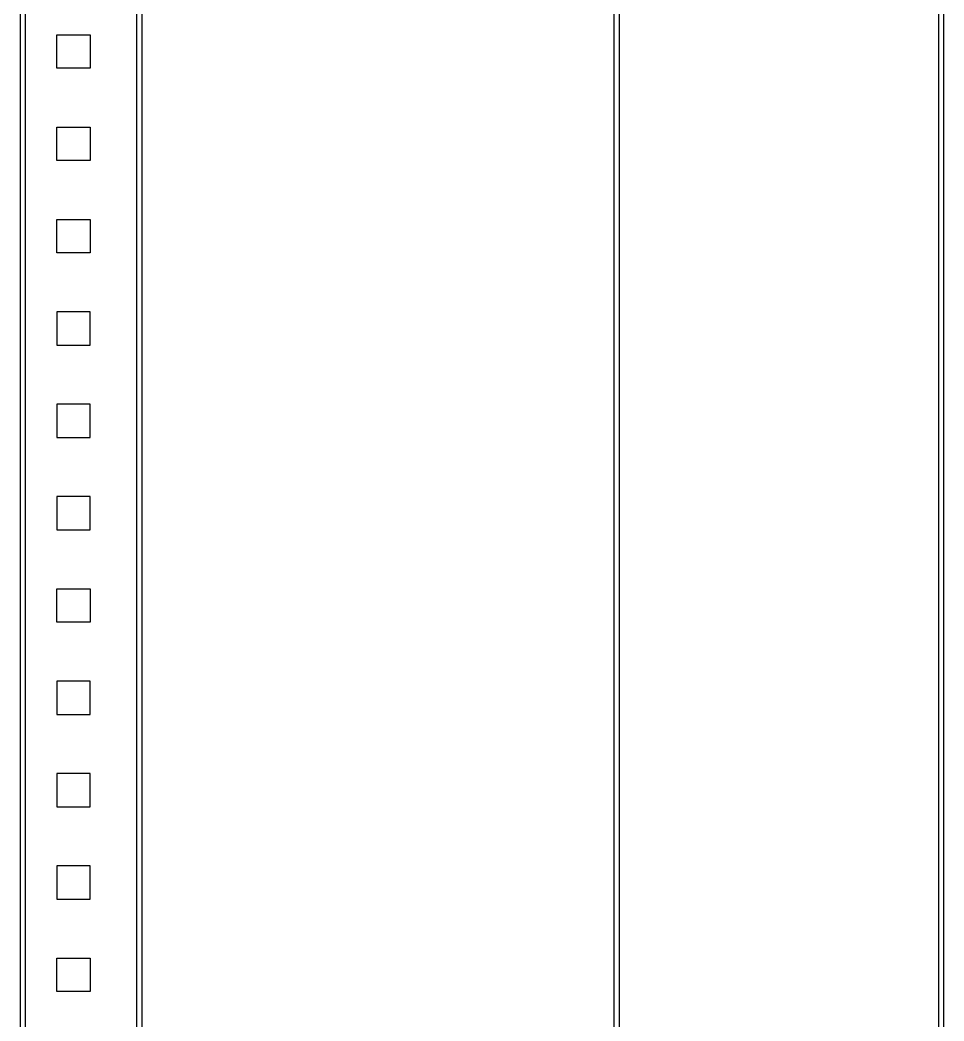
# Model space of a CAD drawing. Header units: millimetres. Extents: x 0 to 4783, y 0 to 3382.
# Drawn here: x 3315 to 3565, y 1961.1 to 2232.1 of the extents above; entities that cross this region are included whole.
import ezdxf

# ---------------------------------------------------------------- set-up
doc = ezdxf.new("R2010")
doc.units = ezdxf.units.MM

msp = doc.modelspace()

# ---------------------------------------------------------------- linework, layer by layer
at = {"color": 8}
for p, q in [((3346.51, 2672.1), (3346.51, 1475.1)), ((3348.01, 2672.1), (3348.01, 1475.1))]:
    msp.add_line(p, q, dxfattribs=at)
msp.add_lwpolyline([(3315.01, 1475.1), (3316.51, 1475.1), (3316.51, 2672.1), (3315.01, 2672.1)], close=True)
at = {"color": 7}
msp.add_lwpolyline([(3540.51, 2660.1), (3540.51, 2672.1), (3563.51, 2672.1), (3563.51, 1477.1), (3540.51, 1477.1), (3540.51, 1489.1), (3539.01, 1489.1), (3539.01, 1475.6), (3565.01, 1475.6), (3565.01, 2673.6), (3539.01, 2673.6), (3539.01, 2660.1)], close=True, dxfattribs=at)
at = {"color": 6}
msp.add_lwpolyline([(3459.71, 2608.1), (3459.71, 2618.1), (3475.71, 2618.1), (3475.71, 1530.1), (3459.71, 1530.1), (3459.71, 1540.1), (3458.21, 1540.1), (3458.21, 1528.6), (3477.21, 1528.6), (3477.21, 2619.6), (3458.21, 2619.6), (3458.21, 2608.1)], close=True, dxfattribs=at)
at = {"color": 2, "ltscale": 3}
for points in [[(3325.01, 2228.1), (3334.01, 2228.1), (3334.01, 2219.1), (3325.01, 2219.1)], [(3325.01, 2203.1), (3334.01, 2203.1), (3334.01, 2194.1), (3325.01, 2194.1)], [(3325.01, 2178.1), (3334.01, 2178.1), (3334.01, 2169.1), (3325.01, 2169.1)], [(3325.01, 2144.1), (3334.01, 2144.1), (3334.01, 2153.1), (3325.01, 2153.1)], [(3325.01, 2119.1), (3334.01, 2119.1), (3334.01, 2128.1), (3325.01, 2128.1)], [(3325.01, 2094.1), (3334.01, 2094.1), (3334.01, 2103.1), (3325.01, 2103.1)], [(3325.01, 2078.1), (3334.01, 2078.1), (3334.01, 2069.1), (3325.01, 2069.1)], [(3325.01, 2044.1), (3334.01, 2044.1), (3334.01, 2053.1), (3325.01, 2053.1)], [(3325.01, 2019.1), (3334.01, 2019.1), (3334.01, 2028.1), (3325.01, 2028.1)], [(3325.01, 1994.1), (3334.01, 1994.1), (3334.01, 2003.1), (3325.01, 2003.1)], [(3325.01, 1978.1), (3334.01, 1978.1), (3334.01, 1969.1), (3325.01, 1969.1)]]:
    msp.add_lwpolyline(points, close=True, dxfattribs=at)

doc.saveas('drawing.dxf')
